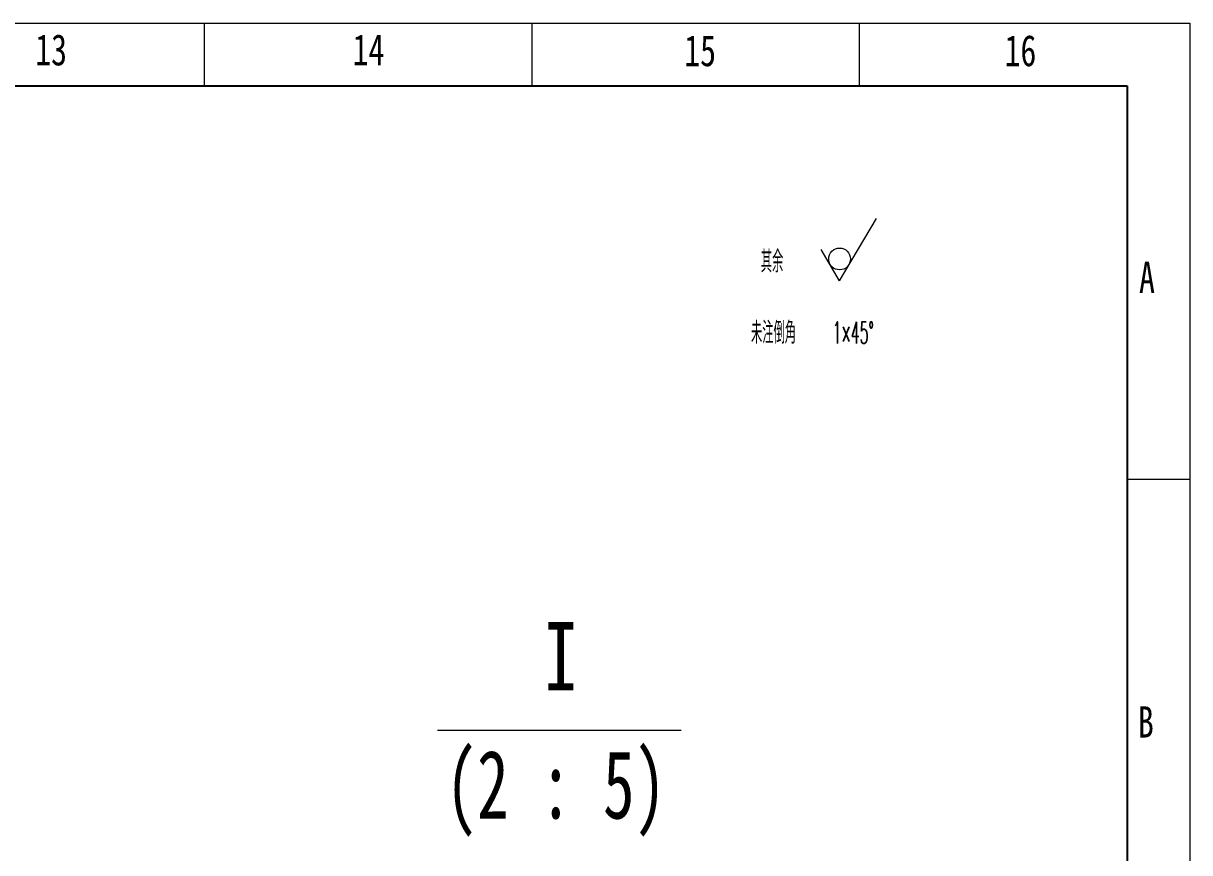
# Model space of a CAD drawing. Header units: millimetres. Extents: x 0 to 841, y 0 to 594.
# Drawn here: x 654 to 841, y 461.1 to 594 of the extents above; entities that cross this region are included whole.
import ezdxf

# ---------------------------------------------------------------- set-up
doc = ezdxf.new("R2010")
doc.units = ezdxf.units.MM
doc.styles.add('SLDTEXTSTYLE0', font='TXT', dxfattribs={"width": 0.469, "bigfont": 'bigfont'})
doc.styles.add('SLDTEXTSTYLE1', font='TXT', dxfattribs={"width": 0.75})
doc.styles.add('SLDTEXTSTYLE6', font='TXT', dxfattribs={"width": 0.678571})

# ---------------------------------------------------------------- blocks, each defined once
blk = doc.blocks.new('SW_SFSYMBOL_0')
at = {"color": 0, "linetype": 'Continuous', "lineweight": 0}
for q in [(5.8989, 6.4995), (-2.94945, 1.49975)]:
    blk.add_line((0, -3.5), q, dxfattribs=at)
blk.add_circle((0, 0), 1.75, dxfattribs=at)
blk = doc.blocks.new('SW_NOTE_0')
at = {"color": 0, "linetype": 'Continuous', "lineweight": 0}
blk.add_line((-5.719, -1.026), (6.774, -1.026), dxfattribs=at)
at = {"color": 0, "linetype": 'Continuous', "lineweight": 0, "char_height": 3.5, "attachment_point": 2}
for s, insert, style in [('I', (0.602, 4.512), 'SLDTEXTSTYLE1'), ('(2 : 5)', (0.351, -2.065), 'SLDTEXTSTYLE6')]:
    blk.add_mtext(s, dxfattribs=dict(at, insert=insert, style=style))

msp = doc.modelspace()

# ---------------------------------------------------------------- linework, layer by layer
at = {"color": 7, "linetype": 'Continuous', "lineweight": 18}
for p, q in [((0, 594), (841, 594)), ((683, 594), (683, 584)), ((735.5, 594), (735.5, 584)), ((788, 594), (788, 584)), ((841, 594), (841, 0)), ((841, 520.88), (831, 520.88))]:
    msp.add_line(p, q, dxfattribs=at)
at = {"color": 7, "linetype": 'Continuous', "lineweight": 25}
for p, q in [((25, 584), (831, 584)), ((831, 584), (831, 10))]:
    msp.add_line(p, q, dxfattribs=at)

# ---------------------------------------------------------------- block references
at = {"color": 7, "linetype": 'Continuous', "lineweight": 0}
msp.add_blockref('SW_SFSYMBOL_0', (784.87, 556.23), dxfattribs=at)
at = {"color": 7, "linetype": 'Continuous', "lineweight": 0, "xscale": 3.125, "yscale": 3.125, "zscale": 3.125}
msp.add_blockref('SW_NOTE_0', (738.27, 483.92), dxfattribs=at)

# ---------------------------------------------------------------- texts
at = {"color": 7, "linetype": 'Continuous', "lineweight": 0, "attachment_point": 1}
for s, insert, char_height, style in [('13', (655.89, 592.26), 5, 'SLDTEXTSTYLE1'), ('14', (706.78, 592.26), 5, 'SLDTEXTSTYLE1'), ('15', (759.95, 592.13), 5, 'SLDTEXTSTYLE1'), ('16', (811.31, 592.13), 5, 'SLDTEXTSTYLE1'), ('其余', (772.24, 557.57), 3.5, 'SLDTEXTSTYLE0'), ('A', (832.88, 555.79), 5, 'SLDTEXTSTYLE1'), ('未注倒角    1×45°', (770.66, 546.16), 3.5, 'SLDTEXTSTYLE0'), ('B', (832.7, 484.52), 5, 'SLDTEXTSTYLE1')]:
    msp.add_mtext(s, dxfattribs=dict(at, insert=insert, char_height=char_height, style=style))

doc.saveas('drawing.dxf')
